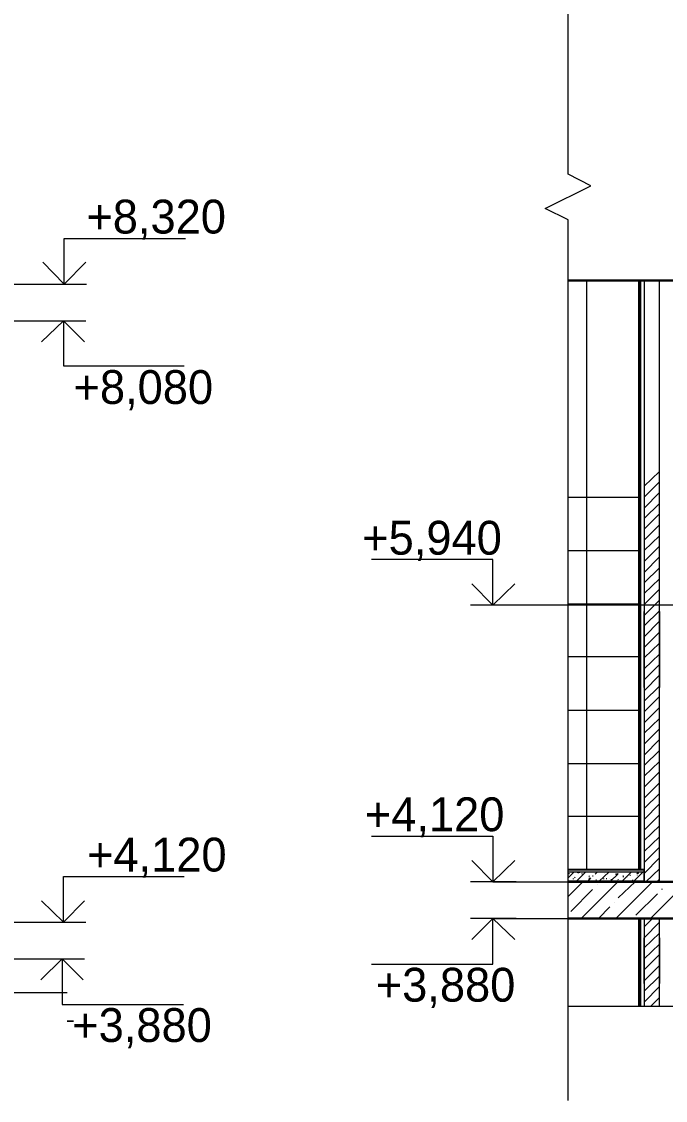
# Model space of a CAD drawing. Header units: millimetres. Extents: x 2294 to 908349, y -83289 to 219220.
# Drawn here: x 868243 to 872620, y 203202 to 210535 of the extents above; entities that cross this region are included whole.
import ezdxf

# ---------------------------------------------------------------- set-up
doc = ezdxf.new("R2010")
doc.units = ezdxf.units.MM
doc.layers.add('PDF _Геометрия', color=7, linetype='Continuous')
doc.layers.add('PDF _Текст', color=7, linetype='Continuous')

msp = doc.modelspace()

# ---------------------------------------------------------------- linework, layer by layer
at = {"layer": 'PDF _Геометрия', "lineweight": 9}
for points in [[(871959.0327454619, 203202.0831850341), (871959.0327454619, 209186.7681606377), (871801.6560769919, 209265.4564948727), (872112.0378399119, 209418.4615892295), (871959.0327454619, 209497.149923417), (871959.0327454619, 216312.4339826035)], [(867810.4089019466, 208750.965438161), (868133.9053871147, 208750.965438161), (868531.7186324038, 208750.965438161), (868531.7186324038, 209061.3472009879), (869357.9461417776, 209061.3472009879)], [(870621.3310635593, 204998.8001499588), (871447.5585729331, 204998.8001499588), (871447.5585729331, 204688.4183871795), (871740.4540393054, 204688.4183871795), (872885.8064598292, 204688.4183871795), (872885.8064598292, 208775.8401930074), (872627.8835863657, 208775.8401930074), (872579.7962711155, 208775.8401930074)], [(872439.905899195, 204771.4782955276), (872439.905899195, 208775.8401930074), (871959.0327454619, 208775.8401930074)], [(872448.6490473263, 208775.8401930074), (872448.6490473263, 204771.4782955276)], [(868374.3419639338, 208750.965438161), (868684.7237266656, 208750.965438161)], [(867893.4688102007, 208501.7857131148), (868238.8231660314, 208501.7857131148), (868527.3470581956, 208501.7857131148), (868527.3470581956, 208195.7755244495), (869349.2029934563, 208195.7755244495)], [(868369.9703898206, 208501.7857131148), (868680.3521525525, 208501.7857131148)], [(873462.8542441558, 206568.1952604523), (871727.3393168692, 206568.1952604523), (871447.5585729331, 206568.1952604523), (871447.5585729331, 206878.5770232326), (870621.3310635593, 206878.5770232326)], [(871604.935241403, 206568.1952604523), (871294.5534786712, 206568.1952604523)], [(872474.8784921039, 206008.6337725793), (872474.8784921039, 206524.4795192212)], [(872579.7962711155, 206524.4795192212), (872579.7962711155, 206008.6337725793)], [(871959.0327454619, 204688.4183871795), (872474.8784921039, 204688.4183871795), (872474.8784921039, 204692.7899612926), (872474.8784921039, 204753.9919990257), (872474.8784921039, 204767.1067214145), (872474.8784921039, 204771.4782955276), (871959.0327454619, 204771.4782955276)], [(872474.8784921039, 204767.1067214145), (871959.0327454619, 204767.1067214145)], [(872474.8784921039, 204753.9919990257), (871959.0327454619, 204753.9919990257)], [(872059.5789503604, 204771.4782955276), (872269.4145082887, 204771.4782955276)], [(867919.6982549783, 204414.3639072869), (868212.5937213507, 204414.3639072869), (868527.3470581956, 204414.3639072869), (868527.3470581956, 204724.7456700662), (869349.2029934563, 204724.7456700662)], [(871604.935241403, 204688.4183871795), (871294.5534786712, 204688.4183871795)], [(872474.8784921039, 204692.7899612926), (871959.0327454619, 204692.7899612926)], [(872579.7962711155, 204688.4183871795), (872627.8835863657, 204688.4183871795), (872885.8064598292, 204688.4183871795)], [(868369.9703898206, 204414.3639072869), (868680.3521525525, 204414.3639072869)], [(870621.3310635593, 204128.856899353), (871447.5585729331, 204128.856899353), (871447.5585729331, 204439.2386621332), (871534.9900554903, 204439.2386621332), (872269.4145082887, 204439.2386621332), (872059.5789503604, 204439.2386621332)], [(871604.935241403, 204439.2386621332), (871294.5534786712, 204439.2386621332)], [(872453.0206215344, 203840.3330071422), (872453.0206215344, 204439.2386621332), (872444.2774732132, 204439.2386621332), (872439.905899195, 204439.2386621332), (872439.905899195, 203840.3330071422), (872439.905899195, 204439.2386621332), (871959.0327454619, 204439.2386621332)], [(872444.2774732132, 203840.3330071422), (872444.2774732132, 204439.2386621332)], [(872579.7962711155, 203840.3330071422), (872579.7962711155, 204439.2386621332), (872474.8784921039, 204439.2386621332), (872474.8784921039, 203840.3330071422)], [(872474.8784921039, 203997.7096756122), (872474.8784921039, 204308.0914383915)], [(872579.7962711155, 204308.0914383915), (872579.7962711155, 203997.7096756122)], [(867674.8901040461, 204165.1841822406), (868317.5115002673, 204165.1841822406), (868518.6039100625, 204165.1841822406), (868518.6039100625, 203854.8024194604), (869344.8314194381, 203854.8024194604)], [(868361.2272415925, 204165.1841822406), (868671.6090043262, 204165.1841822406)], [(868553.5765029732, 203933.4907536488), (857397.3193388917, 203933.4907536488), (857323.0025786757, 203780.485659292), (857165.6259102058, 204086.4958480047), (857091.3091501798, 203933.4907536488), (846144.8875440285, 203933.4907536488)], [(901961.1459577158, 203840.3330071422), (887115.2802330032, 203840.3330071422), (887036.5918987673, 203687.3279127853), (886883.5868044104, 203997.7096756122), (886804.8984701764, 203840.3330071422), (871959.0327454619, 203840.3330071422)]]:
    msp.add_lwpolyline(points, dxfattribs=at)
at = {"layer": 'PDF _Геометрия', "lineweight": 18}
for points in [[(868387.4566862751, 208899.5989584038), (868531.7186324038, 208750.965438161), (868680.3521525525, 208899.5989584038)], [(868671.6090043262, 208357.5237670327), (868527.3470581956, 208501.7857131148), (868378.7135379538, 208357.5237670327)], [(871596.1920931768, 206712.4572065345), (871447.5585729331, 206568.1952604523), (871303.2966268044, 206712.4572065345)], [(871596.1920931768, 204832.6803332607), (871447.5585729331, 204688.4183871795), (871303.2966268044, 204832.6803332607)], [(868378.7135379538, 204558.6258533681), (868527.3470581956, 204414.3639072869), (868671.6090043262, 204558.6258533681)], [(871303.2966268044, 204294.9767160511), (871447.5585729331, 204439.2386621332), (871596.1920931768, 204294.9767160511)], [(868662.865856098, 204020.9222361585), (868518.6039100625, 204165.1841822406), (868374.3419639338, 204020.9222361585)]]:
    msp.add_lwpolyline(points, dxfattribs=at)
at = {"layer": 'PDF _Геометрия', "lineweight": 30}
for points in [[(871959.0327454619, 208775.8401930074), (872885.8064598292, 208775.8401930074), (872885.8064598292, 205409.7281176357), (872885.8064598292, 204688.4183871795), (871959.0327454619, 204688.4183871795)], [(871959.0327454619, 204439.2386621332), (872885.8064598292, 204439.2386621332), (872885.8064598292, 203840.3330071422)]]:
    msp.add_lwpolyline(points, dxfattribs=at)
at = {"layer": 'PDF _Геометрия', "color": 250, "lineweight": 9, "true_color": 0x262626}
for points in [[(872085.8083951361, 204771.4782955276), (872085.8083951361, 208775.8401930074)], [(871959.0327454619, 207302.6197132508), (872439.905899195, 207302.6197132508)], [(871959.0327454619, 206939.7790609656), (872439.905899195, 206939.7790609656)], [(871959.0327454619, 206576.9384086796), (872439.905899195, 206576.9384086796)], [(871959.0327454619, 206218.4693305085), (872439.905899195, 206218.4693305085)], [(871959.0327454619, 205855.6286782699), (872439.905899195, 205855.6286782699)], [(871959.0327454619, 205492.7880259848), (872439.905899195, 205492.7880259848)], [(871959.0327454619, 205134.3189478137), (872439.905899195, 205134.3189478137)]]:
    msp.add_lwpolyline(points, dxfattribs=at)
at = {"layer": 'PDF _Геометрия', "lineweight": 9}
for points in [[(872439.905899195, 208775.8401930074), (872439.905899195, 204771.4782955276), (872448.6490473263, 204771.4782955276), (872453.0206215344, 204771.4782955276), (872453.0206215344, 208775.8401930074), (872448.6490473263, 208775.8401930074)], [(872579.7962711155, 204688.4183871795), (872579.7962711155, 208775.8401930074), (872474.8784921039, 208775.8401930074), (872474.8784921039, 204688.4183871795)], [(868597.2922442984, 203741.141492174), (868553.5765029732, 203741.141492174)]]:
    msp.add_lwpolyline(points, close=True, dxfattribs=at)
at = {"layer": 'PDF _Геометрия', "color": 250, "lineweight": 9, "true_color": 0x1d1d1d}
for points in [[(872474.8784921039, 207376.9364733717), (872579.7962711155, 207477.4826782227)], [(872474.8784921039, 207302.6197132508), (872579.7962711155, 207407.5374922624)], [(872474.8784921039, 207228.3029531289), (872579.7962711155, 207333.220732094)], [(872474.8784921039, 207158.3577671687), (872579.7962711155, 207258.9039720197)], [(872474.8784921039, 207084.0410070468), (872579.7962711155, 207188.9587860119)], [(872474.8784921039, 207009.7242469734), (872579.7962711155, 207114.6420259376)], [(872474.8784921039, 206939.7790609656), (872579.7962711155, 207040.3252658157)], [(872474.8784921039, 206865.4623008913), (872579.7962711155, 206970.3800798554)], [(872474.8784921039, 206791.1455407694), (872579.7962711155, 206896.0633197345)], [(872474.8784921039, 206721.2003547617), (872579.7962711155, 206821.7465596127)], [(872474.8784921039, 206646.8835946873), (872579.7962711155, 206747.4297995383)], [(872474.8784921039, 206572.5668345664), (872579.7962711155, 206677.4846135306)], [(872474.8784921039, 206498.2500744446), (872579.7962711155, 206603.1678534562)], [(872474.8784921039, 206428.3048884843), (872579.7962711155, 206528.8510933353)], [(872474.8784921039, 206353.9881283634), (872579.7962711155, 206458.9059073275)], [(872474.8784921039, 206279.671368289), (872579.7962711155, 206384.5891472532)], [(872474.8784921039, 206209.7261822813), (872579.7962711155, 206310.2723871314)], [(872474.8784921039, 206135.4094222069), (872579.7962711155, 206235.9556270104)], [(872474.8784921039, 206061.0926620851), (872579.7962711155, 206166.0104410502)], [(872474.8784921039, 205986.7759019642), (872579.7962711155, 206091.6936809283)], [(872474.8784921039, 205916.8307159564), (872579.7962711155, 206017.376920854)], [(872474.8784921039, 205842.5139558821), (872579.7962711155, 205947.4317348462)], [(872474.8784921039, 205768.1971958077), (872579.7962711155, 205873.1149747719)], [(872474.8784921039, 205698.2520097999), (872579.7962711155, 205798.7982146509)], [(872474.8784921039, 205623.935249679), (872579.7962711155, 205728.8530286907)], [(872474.8784921039, 205549.6184895572), (872579.7962711155, 205654.5362685213)], [(872474.8784921039, 205479.6733035969), (872579.7962711155, 205580.219508447)], [(872474.8784921039, 205405.3565434751), (872579.7962711155, 205505.9027483736)], [(872474.8784921039, 205331.0397834007), (872579.7962711155, 205435.9575623658)], [(872474.8784921039, 205256.7230232798), (872579.7962711155, 205361.6408022915)], [(872474.8784921039, 205186.7778373195), (872579.7962711155, 205287.3240421221)], [(872474.8784921039, 205112.4610771977), (872579.7962711155, 205217.3788561618)], [(872474.8784921039, 205038.1443170758), (872579.7962711155, 205143.0620960409)], [(872474.8784921039, 204968.1991311156), (872579.7962711155, 205068.7453359666)], [(872474.8784921039, 204893.8823709947), (872579.7962711155, 204994.4285758447)], [(872474.8784921039, 204819.5656108728), (872579.7962711155, 204924.4833898845)], [(872474.8784921039, 204745.2488507985), (872579.7962711155, 204850.1666297626)], [(871959.0327454619, 204714.6478319087), (871998.3769125789, 204753.9919990257)], [(871963.404319575, 204745.2488507985), (871967.7758937832, 204745.2488507985)], [(872015.8632091284, 204692.7899612926), (872077.0652468149, 204753.9919990257)], [(872020.2347832415, 204753.9919990257), (872028.9779314697, 204749.6204249125), (872028.9779314697, 204753.9919990257)], [(872033.3495056778, 204753.9919990257), (872037.721079696, 204753.9919990257)], [(872055.2073762454, 204740.8772766853), (872055.2073762454, 204745.2488507985)], [(872142.6388586145, 204740.8772766853), (872155.7535810489, 204753.9919990257)], [(872168.8683033902, 204692.7899612926), (872234.4419151898, 204753.9919990257)], [(872208.2124705072, 204745.2488507985), (872208.2124705072, 204745.2488507985)], [(872247.5566376261, 204692.7899612926), (872295.6439530645, 204740.8772766853)], [(872308.7586754058, 204753.9919990257), (872308.7586754058, 204753.9919990257)], [(872326.2449718602, 204692.7899612926), (872387.4470096417, 204753.9919990257)], [(872404.9333060961, 204692.7899612926), (872466.1353438757, 204753.9919990257)], [(872431.1627507769, 204732.1341284106), (872431.1627507769, 204736.5057025237)], [(872448.6490473263, 204740.8772766853), (872448.6490473263, 204740.8772766853)], [(872466.1353438757, 204740.8772766853), (872466.1353438757, 204740.8772766853)], [(872487.9932144452, 204688.4183871795), (872579.7962711155, 204775.8498696417)], [(871963.404319575, 204688.4183871795), (871959.0327454619, 204692.7899612926)], [(871959.0327454619, 204587.8721823285), (872059.5789503604, 204688.4183871795)], [(871963.404319575, 204732.1341284106), (871963.404319575, 204732.1341284106)], [(871994.0053385608, 204710.2762577946), (871994.0053385608, 204705.9046836814)], [(872002.7484866921, 204719.0194060693), (872007.1200609002, 204714.6478319087)], [(872046.4642280191, 204439.2386621332), (872295.6439530645, 204688.4183871795)], [(872050.8358020373, 204688.4183871795), (872055.2073762454, 204692.7899612926)], [(872094.5515433643, 204692.7899612926), (872112.0378399119, 204714.6478319087)], [(872098.9231174774, 204727.7625542965), (872103.2946914956, 204723.3909801359)], [(872098.9231174774, 204714.6478319087), (872103.2946914956, 204710.2762577946)], [(872098.9231174774, 204697.1615354067), (872103.2946914956, 204697.1615354067)], [(872112.0378399119, 204688.4183871795), (872107.6662657037, 204692.7899612926)], [(872125.1525622532, 204727.7625542965), (872129.5241362732, 204727.7625542965)], [(872147.0104328226, 204701.5331095674), (872151.3820070308, 204701.5331095674)], [(872147.0104328226, 204697.1615354067), (872151.3820070308, 204697.1615354067)], [(872155.7535810489, 204666.5605165635), (872155.7535810489, 204666.5605165635)], [(872195.0977481678, 204688.4183871795), (872199.469322281, 204692.7899612926)], [(872199.469322281, 204710.2762577946), (872199.469322281, 204705.9046836814)], [(872216.9556188304, 204710.2762577946), (872221.3271928485, 204710.2762577946)], [(872243.1850636061, 204710.2762577946), (872243.1850636061, 204710.2762577946)], [(872251.9282117393, 204705.9046836814), (872251.9282117393, 204701.5331095674)], [(872256.2997859474, 204688.4183871795), (872251.9282117393, 204692.7899612926)], [(872282.5292307232, 204439.2386621332), (872531.7089557704, 204688.4183871795)], [(872295.6439530645, 204705.9046836814), (872300.0155270845, 204701.5331095674)], [(872300.0155270845, 204579.1290340538), (872413.6764544174, 204688.4183871795)], [(872330.6165459733, 204727.7625542965), (872334.9881201833, 204727.7625542965)], [(872334.9881201833, 204719.0194060693), (872334.9881201833, 204723.3909801359)], [(872343.7312684096, 204688.4183871795), (872348.1028425228, 204692.7899612926)], [(872356.8459907509, 204723.3909801359), (872361.2175649591, 204723.3909801359)], [(872378.7038613185, 204732.1341284106), (872383.0754355267, 204732.1341284106)], [(872396.190157868, 204701.5331095674), (872396.190157868, 204697.1615354067)], [(872404.9333060961, 204688.4183871795), (872396.190157868, 204692.7899612926)], [(872518.5942334291, 204439.2386621332), (872767.7739584763, 204688.4183871795)], [(872562.3099745661, 204688.4183871795), (872579.7962711155, 204705.9046836814)], [(871976.5190420114, 204487.3259774775), (872125.1525622532, 204635.9594976737)], [(872418.0480284374, 204461.0965327008), (872566.6815486792, 204605.3584788304)], [(872597.282567665, 204635.9594976737), (872597.282567665, 204640.3310718343)], [(872164.4967293721, 204439.2386621332), (872243.1850636061, 204517.9269963682)], [(872273.7860823069, 204548.5280152105), (872273.7860823069, 204548.5280152105)], [(872474.8784921039, 204382.4081985133), (872531.7089557704, 204439.2386621332)], [(872474.8784921039, 204308.0914383915), (872579.7962711155, 204413.0092173566)], [(872474.8784921039, 204238.1462523837), (872579.7962711155, 204338.6924572822)], [(872474.8784921039, 204163.8294923103), (872579.7962711155, 204264.3756971604)], [(872474.8784921039, 204089.5127322359), (872579.7962711155, 204194.4305112001)], [(872474.8784921039, 204015.1959720666), (872579.7962711155, 204120.1137510783)], [(872474.8784921039, 203945.2507861538), (872579.7962711155, 204045.7969909573)], [(872474.8784921039, 203870.9340259854), (872579.7962711155, 203975.8518049496)], [(872518.5942334291, 203840.3330071422), (872579.7962711155, 203901.5350448752)]]:
    msp.add_lwpolyline(points, dxfattribs=at)
at = {"layer": 'PDF _Геометрия', "color": 252, "lineweight": 9, "true_color": 0x878787}
for points in [[(872439.905899195, 207385.6796215998), (872448.6490473263, 207394.4227698736)], [(872439.905899195, 207355.0786027566), (872448.6490473263, 207363.8217509838)], [(872439.905899195, 207324.4775838659), (872448.6490473263, 207337.5923062547)], [(872439.905899195, 207298.2481391367), (872448.6490473263, 207306.9912873639)], [(872439.905899195, 207267.6471202469), (872448.6490473263, 207276.3902685216)], [(872439.905899195, 207237.0461014037), (872448.6490473263, 207250.1608237925)], [(872439.905899195, 207210.8166566745), (872448.6490473263, 207219.5598049017)], [(872439.905899195, 207180.2156377847), (872448.6490473263, 207188.9587860119)], [(872439.905899195, 207149.6146188939), (872448.6490473263, 207162.7293412827)], [(872439.905899195, 207119.0136000507), (872448.6490473263, 207132.1283224395)], [(872439.905899195, 207092.7841553215), (872448.6490473263, 207101.5273035488)], [(872439.905899195, 207062.1831364317), (872448.6490473263, 207070.926284659)], [(872439.905899195, 207031.5821175885), (872448.6490473263, 207044.6968399298)], [(872439.905899195, 207005.3526728118), (872448.6490473263, 207014.0958210866)], [(872439.905899195, 206974.7516539695), (872448.6490473263, 206983.4948021967)], [(872439.905899195, 206944.1506350788), (872448.6490473263, 206957.2653574676)], [(872439.905899195, 206917.9211903496), (872448.6490473263, 206926.6643385768)], [(872439.905899195, 206887.3201714598), (872448.6490473263, 206896.0633197345)], [(872439.905899195, 206856.7191526166), (872448.6490473263, 206869.8338750044)], [(872439.905899195, 206830.4897078874), (872448.6490473263, 206839.2328561146)], [(872439.905899195, 206799.8886889967), (872448.6490473263, 206808.6318372714)], [(872439.905899195, 206769.2876701544), (872448.6490473263, 206782.4023924947)], [(872439.905899195, 206743.0582253777), (872448.6490473263, 206751.8013736524)], [(872439.905899195, 206712.4572065345), (872448.6490473263, 206721.2003547617)], [(872439.905899195, 206681.8561876912), (872448.6490473263, 206694.9709100325)], [(872439.905899195, 206655.6267429155), (872448.6490473263, 206664.3698911427)], [(872439.905899195, 206625.0257240247), (872448.6490473263, 206633.7688722995)], [(872439.905899195, 206594.4247051815), (872448.6490473263, 206607.5394275703)], [(872439.905899195, 206568.1952604523), (872448.6490473263, 206576.9384086796)], [(872439.905899195, 206537.5942415625), (872448.6490473263, 206546.3373898373)], [(872439.905899195, 206506.9932227193), (872448.6490473263, 206520.1079450606)], [(872439.905899195, 206476.392203877), (872448.6490473263, 206489.5069262173)], [(872439.905899195, 206450.1627591003), (872448.6490473263, 206458.9059073275)], [(872439.905899195, 206419.5617402571), (872448.6490473263, 206428.3048884843)], [(872439.905899195, 206388.9607213673), (872448.6490473263, 206402.0754437076)], [(872439.905899195, 206362.7312765906), (872448.6490473263, 206371.4744248653)], [(872439.905899195, 206332.1302577474), (872448.6490473263, 206340.8734060221)], [(872439.905899195, 206301.5292389041), (872448.6490473263, 206314.6439612454)], [(872439.905899195, 206275.2997941275), (872448.6490473263, 206284.0429424022)], [(872439.905899195, 206244.6987752852), (872448.6490473263, 206253.4419235599)], [(872439.905899195, 206214.0977564419), (872448.6490473263, 206227.2124787832)], [(872439.905899195, 206187.8683116653), (872448.6490473263, 206196.61145994)], [(872439.905899195, 206157.267292822), (872448.6490473263, 206166.0104410502)], [(872439.905899195, 206126.6662739322), (872448.6490473263, 206139.7809962735)], [(872439.905899195, 206100.436829203), (872448.6490473263, 206109.1799774303)], [(872439.905899195, 206069.8358103598), (872448.6490473263, 206078.578958587)], [(872439.905899195, 206039.23479147), (872448.6490473263, 206052.3495138104)], [(872439.905899195, 206013.0053466933), (872448.6490473263, 206021.7484949681)], [(872439.905899195, 205982.4043278501), (872448.6490473263, 205991.1474761248)], [(872439.905899195, 205951.8033090078), (872448.6490473263, 205964.9180313481)], [(872439.905899195, 205925.5738642311), (872448.6490473263, 205934.3170125058)], [(872439.905899195, 205894.9728453879), (872448.6490473263, 205903.7159936151)], [(872439.905899195, 205864.3718264971), (872448.6490473263, 205873.1149747719)], [(872439.905899195, 205833.7708076548), (872448.6490473263, 205846.8855300427)], [(872439.905899195, 205807.5413629257), (872448.6490473263, 205816.2845111529)], [(872439.905899195, 205776.9403440349), (872448.6490473263, 205785.6834922621)], [(872439.905899195, 205746.3393251451), (872448.6490473263, 205759.454047533)], [(872439.905899195, 205720.109880416), (872448.6490473263, 205728.8530286907)], [(872439.905899195, 205689.5088615727), (872448.6490473263, 205698.2520097999)], [(872439.905899195, 205658.9078426829), (872448.6490473263, 205672.0225650708)], [(872439.905899195, 205632.6783979528), (872448.6490473263, 205641.421546181)], [(872439.905899195, 205602.077379063), (872448.6490473263, 205610.8205273377)], [(872439.905899195, 205571.4763602198), (872448.6490473263, 205584.5910826086)], [(872439.905899195, 205545.2469154906), (872448.6490473263, 205553.9900637178)], [(872439.905899195, 205514.6458966008), (872448.6490473263, 205523.389044828)], [(872439.905899195, 205484.0448777101), (872448.6490473263, 205497.1596000989)], [(872439.905899195, 205457.8154329809), (872448.6490473263, 205466.5585812556)], [(872439.905899195, 205427.2144141386), (872448.6490473263, 205435.9575623658)], [(872439.905899195, 205396.6133952478), (872448.6490473263, 205409.7281176357)], [(872439.905899195, 205370.3839505187), (872448.6490473263, 205379.1270987459)], [(872439.905899195, 205339.7829316279), (872448.6490473263, 205348.5260799027)], [(872439.905899195, 205309.1819127856), (872448.6490473263, 205322.2966351735)], [(872439.905899195, 205278.5808938949), (872448.6490473263, 205291.6956162837)], [(872439.905899195, 205252.3514491657), (872448.6490473263, 205261.0945973929)], [(872439.905899195, 205221.7504302759), (872448.6490473263, 205230.4935785506)], [(872439.905899195, 205191.1494114327), (872448.6490473263, 205204.2641338215)], [(872439.905899195, 205164.9199667035), (872448.6490473263, 205173.6631149307)], [(872439.905899195, 205134.3189478137), (872448.6490473263, 205143.0620960409)], [(872439.905899195, 205103.717928923), (872448.6490473263, 205116.8326513118)], [(872439.905899195, 205077.4884841938), (872448.6490473263, 205086.2316324685)], [(872439.905899195, 205046.8874653506), (872448.6490473263, 205055.6306135778)], [(872439.905899195, 205016.2864464608), (872448.6490473263, 205029.4011688486)], [(872439.905899195, 204990.0570017316), (872448.6490473263, 204998.8001499588)], [(872439.905899195, 204959.4559828409), (872448.6490473263, 204968.1991311156)], [(872439.905899195, 204928.8549639985), (872448.6490473263, 204941.9696863864)], [(872439.905899195, 204902.6255192684), (872448.6490473263, 204911.3686674966)], [(872439.905899195, 204872.0245003786), (872448.6490473263, 204880.7676486059)], [(872439.905899195, 204841.4234814888), (872448.6490473263, 204854.5382038767)], [(872439.905899195, 204815.1940367587), (872448.6490473263, 204823.9371850335)], [(872439.905899195, 204784.5930179164), (872448.6490473263, 204793.3361661437)], [(872444.2774732132, 204439.2386621332), (872444.2774732132, 204439.2386621332)], [(872444.2774732132, 204408.6376432425), (872453.0206215344, 204421.7523656313)], [(872444.2774732132, 204382.4081985133), (872453.0206215344, 204391.151346788)], [(872444.2774732132, 204351.8071796701), (872453.0206215344, 204360.5503278973)], [(872444.2774732132, 204321.2061607803), (872453.0206215344, 204334.3208831216)], [(872444.2774732132, 204290.6051418895), (872453.0206215344, 204303.7198642783)], [(872444.2774732132, 204264.3756971604), (872453.0206215344, 204273.1188454351)], [(872444.2774732132, 204233.7746783181), (872453.0206215344, 204242.5178265453)], [(872444.2774732132, 204203.1736594273), (872453.0206215344, 204216.2883818161)], [(872444.2774732132, 204176.9442146982), (872453.0206215344, 204185.6873629254)], [(872444.2774732132, 204146.3431958084), (872453.0206215344, 204155.0863440821)], [(872444.2774732132, 204115.7421769651), (872453.0206215344, 204128.856899353)], [(872444.2774732132, 204089.5127322359), (872453.0206215344, 204098.2558804632)], [(872444.2774732132, 204058.9117133452), (872453.0206215344, 204067.6548615724)], [(872444.2774732132, 204028.3106944554), (872453.0206215344, 204041.4254168433)], [(872444.2774732132, 204002.0812497262), (872453.0206215344, 204010.824398001)], [(872444.2774732132, 203971.480230883), (872453.0206215344, 203980.2233791102)], [(872444.2774732132, 203940.8792119932), (872453.0206215344, 203953.9939343811)], [(872444.2774732132, 203914.649767264), (872453.0206215344, 203923.3929154912)], [(872444.2774732132, 203884.0487483733), (872453.0206215344, 203892.791896648)], [(872444.2774732132, 203853.44772953), (872453.0206215344, 203866.5624519188)]]:
    msp.add_lwpolyline(points, dxfattribs=at)
at = {"layer": 'PDF _Геометрия', "color": 250, "lineweight": 9, "true_color": 0x1d1d1d}
for points in [[(872295.6439530645, 204745.2488507985), (872291.2723788563, 204736.5057025237), (872282.5292307232, 204740.8772766853)], [(872435.5343249869, 204753.9919990257), (872435.5343249869, 204745.2488507985), (872426.7911767587, 204745.2488507985)]]:
    msp.add_lwpolyline(points, close=True, dxfattribs=at)

# ---------------------------------------------------------------- texts
at = {"layer": 'PDF _Текст', "char_height": 229.9705836238318, "attachment_point": 4, "style": ''}
for s, insert in [('+8,320', (868683.5978289042, 209188.0094547747)), ('+8,080', (868596.167458158, 208029.567047772)), ('+5,940', (870558.9594929442, 207005.2887487405)), ('+4,120', (870576.4446776826, 205125.5557885638)), ('+4,120', (868687.9691251367, 204851.5013086712)), ('+3,880', (870650.7611599229, 203967.1133815611)), ('+3,880', (868587.4248657878, 203693.0589016685))]:
    msp.add_mtext(s, dxfattribs=dict(at, insert=insert))

doc.saveas('drawing.dxf')
